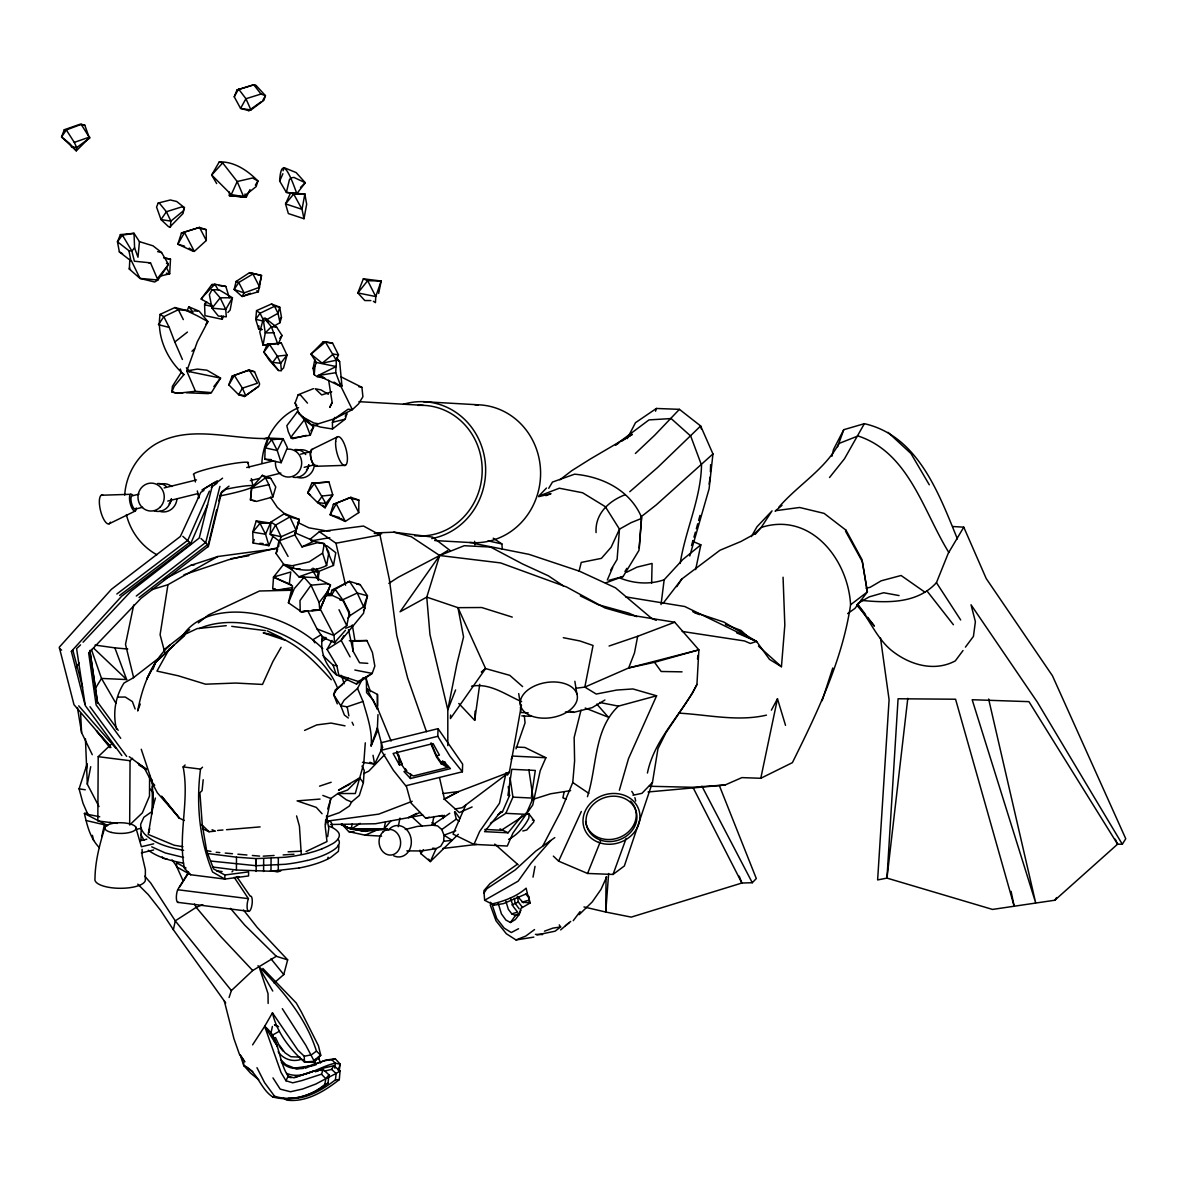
<?xml version="1.0" encoding="UTF-8"?>
<svg xmlns="http://www.w3.org/2000/svg" width="1185" height="1185" viewBox="0 0 1185 1185"><rect width="100%" height="100%" fill="white"/><g stroke="black" fill="none" stroke-linecap="round" stroke-linejoin="round"><path stroke-width="1.5" d="M110.872 744.595L98.207 756.682L97.822 820.953L117.285 823.412M132.587 758.296L130.054 760.711L129.669 824.982L142.333 812.895L149.488 796.127L149.606 775.864M142.111 849.319L142.067 855.481L145.385 869.775L145.311 880.499A25.24 8.606 0.3 0 1 118.145 888.261A25.24 8.606 0.3 0 1 94.978 878.87C95.141 861.317 99.703 844.283 104.828 827.589M203.198 779.7L202.087 790.632L199.91 792.706L202.279 824.834L206.738 851.23L213.641 868.96L224.869 874.989L224.854 879.063L190.696 874.752L176.595 866.857L176.624 862.769L186.015 868.042M298.916 867.998L270.995 871.242L236.422 870.027L236.496 857.185L207.123 853.467M256.138 871.449L256.227 858.621L236.496 857.185M307.196 860.414A85.838 29.151 0.3 0 1 285.333 864.28L256.182 865.717L256.227 858.621L285.452 857.229A85.883 29.432 0.4 0 0 307.463 853.407M263.603 871.479L263.677 858.651M270.995 871.242L271.069 858.414M278.268 870.768L278.342 857.94M491.36 904.051C503.344 901.563 516.793 896.482 526.155 888.172L527.295 893.416L503.447 903.622L494.026 905.147L484.635 900.259L483.895 890.705L490.027 883.58L517.193 864.383M606.053 876.915L605.742 912.035L631.235 917.116L741.869 883.032L752.282 882.721L756.311 878.559L719.384 785.67M358.744 512.601L358.862 500.1L350.893 497.344L333.385 504.366L330.156 514.779L345.324 521.43L358.744 512.601L350.893 497.344L333.385 504.366M377.985 714.629L377.245 731.604L371.112 745.854L377.378 727.842L382.533 747.468L374.623 764.147L362.491 762.296M141.252 749.261L152.347 782.559L152.806 807.666L148.243 834.462L174.18 845.231L182.934 846.697M284.519 513.594L289.881 516.941L299.272 519.4L294.843 534.924L301.982 546.877L317.195 542.789L324.305 543.648L328.852 552.447L326.616 565.512C313.047 572.429 297.109 571.111 283.763 564.386L276.09 553.499L278.949 540.923L270.195 534.272L270.876 522.096L284.519 513.594L299.272 519.4L294.843 534.924L278.949 540.923M264.788 459.202L265.159 447.886L268.536 438.08L283.141 438.702L287.392 447.649L281.156 462.683L264.788 459.202L271.454 459.647M525.518 813.354L528.999 813.976L533.813 820.242L533.754 821.931L526.733 830.004L522.807 830.996M129.832 259.263L129.328 269.069L140.008 278.416L154.702 282L157.901 280.001L167.633 265.914L168.24 263.988L161.604 252.568L153.043 245.828L139.445 241.651L134.024 233.312L120.381 234.615L117.463 241.77L119.359 251.916L130.913 260.833L128.943 250.716L117.463 241.77L122.44 235.134L134.024 233.312L134.586 247.828L137.993 257.219L139.445 241.651M381.155 750.312L381.422 742.654L438.05 728.657L462.639 764.132L462.387 771.79L405.759 785.788L393.376 770.309L381.155 750.312L437.783 736.3L450.019 756.297L462.387 771.79M431.044 742.817L436.598 755.808L441.101 762.325L443.945 761.614L450.448 768.635L410.469 778.515L410.617 773.923M437.783 736.3L438.05 728.657M396.694 752.534L402.248 765.51L406.766 772.028L413.372 775.968L447.663 767.48L447.708 766.236L441.101 762.325M710.215 477.066L709.089 484.102M710.393 471.749L710.63 464.653M651.631 583.168L652.091 563.453L637.041 567.111L626.895 572.133M292.739 587.538L276.979 590.086L272.713 588.634L273.528 577.095L283.393 564.652L286.844 565.364M450.596 715.044L450.448 718.569L485.598 668.577L457.973 607.668L426.763 597.121L400.056 611.801L439.65 555.513L447.782 550.507M333.977 382.088L340.969 386.503L335.74 372.712L336.007 366.506L316.365 362.477L310.988 354.108L323.268 341.724L332.541 343.072L338.48 354.863L336.244 360.255L336.259 366.491L318.113 375.526L340.969 386.503L352.375 409.654L334.526 418.735L318.454 423.756L313.892 423.015L302.871 417.135M458.773 703.446L474.696 720.361L475.126 711.118M152.983 792.335L151.606 814.302M377.526 709.208L377.467 694.44L366.802 688.766L377.526 709.208L373.364 700.231L366.58 692.573L366.328 676.783M170.492 259.189L164.093 257.915L170.492 259.189L169.677 273.765L159.679 276.268M278.712 546.448L279.053 540.36M553.336 856.118L558.624 861.154L587.567 873.463L613.03 874.441L624.347 865.968L652.461 782.411L657.971 748.668L665.896 732.804L692.158 693.669L696.943 684.426L698.883 649.854L674.724 622.229L629.22 614.896L605.002 607.964L566.489 586.945L500.559 562.905L439.65 555.513L411.328 536.731L393.938 532.183L375.467 532.939M406.855 850.86L421.267 850.963L436.139 848.623L440.776 846.194L443.664 841.276L444.034 835.188L441.798 829.544L437.546 825.886L432.406 825.175L417.357 826.419L405.255 829.485M283.096 170.729L284.089 167.648L296.176 172.595L305.286 182.742L296.828 193.644L286.385 192.414L279.645 181.053C281.526 148.54 294.147 186.489 296.828 193.644M326.453 817.176L339.384 812.643L349.412 805.978L351.619 801.949L359.307 795.505L363.38 782.767L364.225 770.413L361.988 766.103M548.744 488.294L552.462 482.073L574.592 474.178C602.602 476.696 630.183 490.323 641.589 517.371L638.952 550.388L623.132 576.488L605.446 582.976M318.187 579.806L318.735 572.474L312.87 568.163M608.646 873.478L605.742 912.035L583.968 906.94M639.278 547.944L641.589 517.371M334.851 1068.174L335.251 1063.226L331.933 1059.775C314.914 1060.16 296.902 1077.521 281.26 1062.071M692.751 611.682L723.887 622.081L756.563 641.441L769.48 659.364L781.448 666.725L784.826 625.043L783.063 577.228M324.749 378.015L317.476 376.934L314.247 374.667L314.943 366.165L316.365 362.477M325.327 824.434L325.742 819.309M283.57 1098.258L286.726 1100.11C306.248 1102.657 324.512 1091.207 339.31 1079.624L340.051 1070.944L333.859 1065.73L322.912 1068.218L315.447 1071.818M542.76 846.031L560.386 812.243L572.755 782.515L574.606 760.903L574.147 737.559L581.02 710.141M273.75 326.231L279.986 322.69L281.467 317.328L279.704 307.108L271.498 303.982L256.552 310.618L255.753 319.357L258.656 329L261.574 329.652M258.937 325.89L258.656 329L262.166 329.519M202.516 767.199L200.517 769.109C196.014 803.43 199.376 839.884 212.574 872.012L224.854 879.063L248.554 875.952L248.583 871.879L224.869 874.989M300.205 611.578L299.998 600.558L311.018 585.197L326.838 583.731L330.482 584.975L319.772 610.068L301.375 611.771L288.429 602.78L292.502 585.894L273.528 577.095L290.74 571.985L289.318 583.835M288.34 1098.288C305.656 1100.021 322.127 1089.978 335.444 1079.846L336.125 1073.492L340.051 1070.944M627.25 438.613L635.486 422.69L656.371 408.469L679.42 409.343L700.661 425.978L712.955 453.944L709.104 488.827L689.774 555.987M907.799 698.306L886.972 878.1L877.626 879.937L889.091 699.728L880.499 638.048M224.261 1000.807L233.978 1038.83L239.34 1054.028L244.821 1061.879L240.229 1054.887L243.74 1065.493C257.397 1071.314 260.285 1088.897 272.668 1096.91C291.777 1102.317 312.929 1095.281 327.993 1083.09L328.986 1074.869L323.268 1069.596L312.662 1071.373L293.539 1077.757L288.133 1076.084C277.838 1060.708 280.164 1038.475 264.655 1026.358L272.461 1012.834L297.939 1050.236L304.278 1056.235L304.382 1061.967L313.714 1062.427L317.076 1058.264M661.037 604.543L664.163 579.761L682.782 559.527L700.853 544.819L692.588 541.278M98.992 806.57L87.32 784.174L90.712 766.68M89.556 138.512L84.757 125.106L81.172 124.381L66.316 129.95L64.271 129.743L61.561 136.971L76.284 150.821L89.882 137.297M327.667 836.625L328.808 828.404L326.497 815.961M474.696 720.361L479.732 684.323M382.533 747.439L382.325 746.609M531.413 796.557L535.309 770.457L511.801 769.287L507.921 795.387L509.58 795.476L508.232 786.573M339.221 1070.573L340.184 1064.145L335.222 1058.709L325.342 1060.205L305.197 1068.263M596.07 532.583C594.914 513.742 608.897 500.9 625.295 494.693M697.476 658.978L698.039 655.335M276.031 548.685L217.818 556.52L167.944 584.709L160.094 634.745L164.789 652.431M318.202 575.895L318.735 572.474L313.832 571.511L298.901 576.799L292.206 569.881L283.393 564.652M124.721 495.063C125.995 474.252 137.741 454.818 155.635 444.079C190.459 424.067 231.771 439.961 269.276 438.406M261.87 462.846C263.129 439.694 276.757 416.764 298.576 407.67M187.26 310.396L188.77 306.767L193.096 312.144L174.891 307.552L160.094 314.395C156.464 336.392 167.233 360.121 183.942 374.578L174.21 386.354L171.855 391.88L175.765 392.961L182.92 392.827M272.668 1096.91L274.505 1096.155C291.51 1101.887 311.611 1095.918 324.838 1084.379L325.816 1078.735L328.986 1074.869M86.49 768.932L87.097 765.495M322.513 636.241C319.698 650.432 324.912 665.407 336.273 674.709L356.492 684.071L372.179 673.406L374.845 666.103L372.431 652.535L366.906 640.552L349.323 640.73M326.616 565.512L322.587 553.158L324.305 543.648L310.692 540.493M318.38 580.428L318.232 571.629L333.489 565.423L335.785 552.699L327.149 545.989L323.964 545.233M507.461 775.108L509.357 772.205L521.459 705.075M303.997 218.721L306.663 204.235L304.841 194.044L290.562 192.933L285.541 203.909L288.37 213.581L303.997 218.721L302.027 209.33L293.702 194.044L290.562 192.933M533.013 877.137L535.013 866.353M674.724 622.229L637.678 636.286L634.464 653.009L628.657 667.955L584.827 687.093L575.851 688.278M148.569 832.774L149.221 829.411M354.833 670.029L372.179 673.406L358.226 681.464L338.777 675.08L336.851 665.733L327.09 649.365L341.147 640.404L363.514 613.267L367.469 595.788L360.21 584.679L349.442 581.331L332.215 589.952L330.304 594.796M314.247 374.667L313.107 368.357L314.825 359.573M352.182 823.975L351.13 829.174L365.884 831.352L369.216 829.885M354.404 828.833L357.677 829.559L351.13 829.174L341.087 824.493L351.13 829.174L384.058 828.967L385.436 822.079M398.264 826.686L399.982 818.08M432.155 825.145L433.873 816.539M378.652 293.436L381.17 281.023L363.351 278.816L357.855 292.947L364.773 300.531L370.831 300.575M564.09 792.113L562.979 797.52A28.81 1.511 11.6 0 0 566.163 799.046M133.712 604.987L125.506 644.373L133.638 677.687M258.908 287.94L261.515 275.483L249.561 272.654L236.111 281.452L234.156 289.466L242.051 296.487L258.33 291.791L261.515 275.483L249.561 272.654M308.144 611.564L317.047 628.939L333.548 635.308L346.761 625.576L349.531 612.334L343.472 600.617L327.016 592.974M587.449 796.676C597.151 766.591 593.655 729.382 618.452 706.127L656.594 695.788L628.509 758.622L619.37 790.247M695.639 569.6L700.853 544.819M648.047 791.98L725.027 785.018L741.884 777.612L760.785 778.278L777.478 698.78L785.522 725.338M225.728 1002.984L173.38 929.751L175.261 920.849L150.732 883.032L144.748 876.189M506.113 772.679L499.477 803.267L479.644 831.44L473.985 844.387L453.04 834.121L465.868 804.748M148.984 831.944L149.725 828.522M272.402 1026.447L271.054 1032.624L277.557 1046.799M129.654 267.617L129.328 269.069L130.498 269.395M101.777 836.58L104.176 825.678L107.539 825.515L84.402 813.428C87.127 825.634 90.253 838.373 99.318 847.601M680.175 563.438C685.374 530.11 700.765 499.226 701.52 465.127L690.692 436.036L671.125 418.557L648.995 419.905L615.43 445.012M141.252 834.344L140.882 840.358M141.282 828.611L140.911 834.64L143.963 840.254M831.929 456.255L833.529 449.426L843.75 429.696L864.369 423.682C917.916 435.784 938.816 493.464 957.406 538.938M207.79 546.922L216.677 509.817M218.795 500.988L220.499 493.923M662.993 603.476L681.834 578.991L719.932 550.27L740.892 541.515L753.527 534.598L761.214 527.443C810.718 511.565 848.119 559.424 850.578 604.765C842.342 660.563 817.25 712.466 792.395 762.651L760.785 778.278M120.722 738.299L96.133 704.971L88.653 652.965L141.089 598.247L208.382 546.344L221.714 491.819L229.016 486.146M199.273 537.901L212.456 485.169M579.035 571.333L581.257 562.416L601.417 558.357L611.119 547.248L619.474 529.147L631.012 522.689L641.189 518.571M219.906 486.428L205.79 542.389L136.29 596.04M274.12 982.972L283.778 974.559L287.659 959.85L257.189 927.425L243.518 910.006M327.697 858.695L328.097 857.229M155.398 798.053L152.806 807.666L152.287 786.633M338.229 1070.41L338.954 1067.67M696.336 528.791L697.713 523.77M698.617 520.422L699.98 515.401M365.291 742.832L363.78 763.421L355.293 793.535L337.873 793.52L330.852 798.512L327.727 808.955M205.909 301.686L204.59 304.738L204.975 315.654L222.306 319.313L223.224 316.054M691.536 545.53L692.988 540.508M693.951 537.16L695.402 532.139M272.876 496.959L275.764 486.991L270.773 478.429L262.359 475.333L251.561 487.894L250.479 499.922L256.404 501.418L272.876 496.959L268.891 484.68L265.47 477.807L262.359 475.333M655.557 411.21L656.371 408.469M312.499 424.452L320.528 427.059L332.496 429L345.205 419.149L346.924 413.565L345.22 416.187M563.275 585.849L548.462 575.866L522.615 563.986L490.56 547.04L464.239 545.707L439.65 555.513L426.763 597.121L429.948 634.523L447.797 709.771L447.826 745.661M266.166 544.27L268.936 545.648L265.558 534.242L270.417 523.089L256.241 520.926L252.746 532.124L253.146 543.041L268.936 545.648L272.92 536.494M253.146 543.041L254.212 539.59M647.425 773.035C654.446 738.64 681.671 714.807 696.943 684.426M322.705 637.96L321.594 641.47L326.231 638.478M99.733 816.761L87.838 814.376L82.98 803.193L79.084 788.84L87.157 763.747M822.138 700.735L832.774 667.999M181.483 233.015L177.824 244.169L193.007 251.22L194.325 251.383L206.309 240.496L206.22 229.668L199.495 227.416L181.483 233.015L199.495 227.416L206.309 240.496M229.075 997.503L231.386 990.571L252.716 970.53L276.298 956.295L287.659 959.85M843.75 429.696L837.647 446.73M443.057 818.539L444.197 815.28M516.038 748.846L525.059 722.865L524.303 715.636M186.978 370.846L197.421 369.098L206.99 370.224L220.558 378.089L211.389 392.635L195.466 391.287L186.786 371.112L197.288 341.828L207.908 321.594L199.213 311.225L188.77 306.767M339.369 1066.5L340.184 1064.145L335.251 1063.226C319.135 1066.381 303.419 1080.409 286.622 1073.403M347.946 618.2L350.123 615.548L363.588 606.779L367.469 595.788L357.263 593.018L342.687 599.773L335.133 589.226L332.215 589.952M613.03 874.441L626.154 838.402M140.245 704.023L137.697 710.97C142.274 686.752 151.265 662.326 169.781 645.247M152.983 669.318L155.531 662.371L184.801 635.101L176.817 642.537M299.138 413.906L295.095 403.018L298.161 394.753L313.477 388.636M228.823 384.888L232.097 376.134L249.235 369.987L254.568 371.735L259.633 383.955L258.774 386.266L244.377 396.516L238.629 394.694L228.823 384.888L234.349 375.393L249.235 369.987L257.412 383.229L242.407 388.162L238.629 394.694L245.784 395.701L242.407 388.162L234.349 375.393L232.097 376.134M276.09 553.499L277.66 549.277M288.429 602.78L294.25 588.693L304.086 577.273L311.018 585.197L319.12 602.558L319.772 610.068L311.67 610.497L316.825 609.86M455.603 689.951L447.797 709.771L456.936 663.807L463.557 636.923L457.973 607.668L481.717 607.52L512.261 617.104M252.598 1044.859L264.655 1026.358L281.008 1072.41L285.985 1080.779L292.725 1082.823L301.745 1080.601L321.461 1074.188L323.268 1069.596L321.194 1070.618M310.811 430.881L313.655 426.793L304.397 419.771L291.984 435.739L291.288 438.228L310.307 435.191L313.655 426.793L297.42 411.669L286.829 425.696L288.281 431.71L291.288 438.228L292.68 438.731L306.263 435.384M234.245 96.8L236.97 90.001L253.738 84.698L256.182 85.587L265.455 95.659L263.811 100.37L250.939 109.953L248.746 110.664L240.555 108.383L234.245 96.8L238.585 89.023L245.947 98.74L250.939 109.953L240.555 108.383L245.947 98.74L260.996 94.045L265.455 95.659L262.581 100.769M587.567 873.463L600.528 841.217M860.977 600.336C887.18 602.943 917.042 603.935 936.446 582.664L948.281 553.232L963.775 527.177L952.77 526.51M158.212 203.035L156.553 207.034L160.997 219.566L168.64 226.779L170.418 227.061L170.862 221.121L166.404 211.73L159.294 203.065L158.212 203.035L170.329 199.984L176.728 201.494L184.401 207.597L182.994 213.567L169.973 226.927M581.317 811.503L558.624 861.154M311.729 483.317L307.685 492.871L317.595 502.603L325.105 507.772L332.748 494.871L328.956 481.999L311.729 483.317L328.956 481.999M329.03 588.338L330.482 584.975L315.862 577.643L298.901 576.799L304.16 577.613M607.327 579.969L612.675 567.6M267.321 344.139L263.87 352.123L269.395 360.418L278.594 370.52L281.378 370.816L280.697 363.262L277.334 356.167L269.528 344.494L267.321 344.139L281.378 343.161L287.022 355.085L283.57 367.972L281.689 369.779M84.861 704.083L71.352 651.409L121.655 596.218L190.444 544.167L207.627 504.751M268.314 322.098L265.173 318.143L276.609 327.104L282.015 335.459L278.031 344.628L271.38 326.749L264.033 318.039M511.165 759.318L512.587 756.06L545.885 757.719L540.197 770.724L532.776 804.911L512.942 833.099L507.284 846.031L473.985 844.387M497.863 814.673L502.499 811.695L509.58 795.476M490.427 823.279L505.847 813.34L512.942 797.12L510.009 777.567M484.828 829.426L501.329 830.255L526.021 814.332L533.102 798.112L528.851 769.672M209.419 491.108L187.852 540.212L116.841 594.011M279.645 181.053L282.889 173.736M441.22 764.132L442.686 760.829M216.662 183.571L211.671 175.01L219.284 161.886L222.691 162.923L237.193 181.527L243.577 196.606L231.268 194.607L237.193 181.527L252.523 177.987L257.93 180.979L256.153 186.593L243.577 196.606L240.733 196.562M606.646 876.974L600.973 889.431L592.219 901.933L579.124 914.672M285.985 1080.779L288.133 1076.084M334.777 417.387L332.437 422.319L332.496 429M332.096 402.604L329.726 407.433L332.156 402.559L328.66 380.281M249.991 189.644L246.302 197.184L229.342 195.688L229.327 192M313.714 1062.427L320.75 1055.287L318.454 1045.792L301.375 1011.975L296.294 1003.043L262.833 968.441M348.331 718.021L344.391 715.044L340.806 705.756L344.124 700.187L357.529 688.47L363.084 677.687M864.369 423.682L844.505 458.743L829.515 477.525M211.967 289.777L209.36 294.724L212.026 308.159L218.351 316.054L226.291 316.81L225.757 309.478L220.173 297.82L213.226 289.821L211.967 289.777L219.018 289.777L232.423 297.746L230.142 310.026L227.89 312.514M771.391 710.156L777.478 698.78M327.09 649.365L332.081 640.418M343.769 635.723L341.147 640.404L350.093 656.89M775.701 510.691L799.608 507.476L824.123 513.386L846.001 530.199L845.497 531.102L862.324 561.646L867.376 591.922L854.948 608.409L847.645 613.623M169.618 648.447L156.953 671.095L178.254 675.791L205.538 684.189L235.726 683.049L262.492 684.441L272.906 661.511L281.097 647.277M76.447 667.629L79.084 662.963M751.364 536.598L756.978 526.777L772.028 510.883L761.214 527.443L755.141 534.405M242.051 296.487L244.125 292.888L259.752 287.229L252.923 273.972L238.763 282.489L234.156 289.466L244.125 292.888L238.763 282.489L236.111 281.452M520.882 910.347L519.46 912.82L515.519 915.427L510.454 922.508L505.891 920.049L501.433 913.902L498.233 903.355M610.616 570.296L617.104 559.409L619.474 529.147L605.313 506.676L582.605 492.767L559.305 488.22L538.671 496.174L546.507 488.027M624.954 571.481L626.865 568.341M94.993 689.048L101.495 678.427L91.393 649.454M331.459 595.255L335.133 589.226L349.442 581.331L357.263 593.018L363.588 606.779M255.382 185.127L257.93 180.979C247.635 170.566 234.571 161.516 219.284 161.886M324.897 1071.033L331.593 1069.388L333.859 1065.73M178.461 902.378A7.732 2.414 -82.8 0 1 176.387 898.482A7.732 2.414 -82.8 0 1 177.691 889.728L188.622 872.071M1011.101 891.387L1014.064 905.814L955.569 699.224L898.082 698.765L886.972 878.1L992.526 909.428L1054.828 900.23L1117.588 844.179L1122.313 844.253L1125.75 838.728L1052.443 675.761L986.216 578.561L963.775 527.177M458.314 834.27L430.318 861.599L420.882 853.674L423.4 849.63M180.313 369.039L181.379 372.194L172.403 386.325L171.855 391.88L177.276 393.301L195.466 391.287M179.439 887.21L188.222 873.567M676.783 586.664L681.834 578.991M356.492 684.071L358.226 681.464M483.88 893.179L486.887 888.706L515.149 869.983L535.783 851.097L554.802 837.602M1054.828 900.23L1056.62 897.578M363.499 610.453L365.084 608.127M279.853 319.639L281.467 317.328M205.894 324.29L207.908 321.594L197.391 315.847L186.149 310.47L178.357 309.7L174.891 307.552M963.035 650.521L955.288 660.904C933.958 672.31 909.162 664.652 891.431 650.372C876.337 637.9 869.612 619.177 857.155 604.483M965.419 647.128L973.433 636.389L975.388 621.681L971.033 604.78L1037.23 701.979L1122.313 844.253M279.838 338.347L282.015 335.459M573.244 920.671L580.102 911.576M291.51 569.674L293.747 566.756M319.12 602.558L329.371 589.212M229.283 297.642L225.831 286.444L214.826 284.207L211.819 284.578L201.198 299.035L212.011 305.3M158.094 277.705L167.159 266.255L168.24 263.988L166.463 263.322M213.848 386.562L220.558 378.089L186.786 371.112M502.499 811.695L500.825 811.606L484.561 831.648L508.069 832.803L522.007 815.635M206.797 302.027L204.59 304.738L212.648 306.634M313.107 368.357L314.943 366.165M134.586 247.828L131.876 251.042L134.379 261.218L150.51 262.848L157.901 280.001L140.008 278.416L131.446 260.848M388.991 830.048L384.058 828.967L390.813 821.012M550.788 840.55L531.147 863.006L518.141 881.151L484.635 900.259M317.047 628.939L322.572 637.234L334.54 642.685L345.457 630.287M679.42 409.343L654.772 435.162L635.382 453.47M222.691 162.923L211.671 175.01L231.268 194.607M80.55 644.907L76.581 648.639L85.261 705.534L121.848 755.571M83.069 642.226L130.972 591.241L198.65 538.479M778.649 507.402C797.875 485.065 824.642 469.838 839.054 443.442L858.014 435.962C908.925 452.626 923.174 510.987 948.844 552.491M384.962 754.356L368.757 771.154L363.765 773.553M652.461 782.411L641.959 793.313L632.983 795.253M363.38 782.767L359.662 777.893L347.664 790.01L337.873 793.52L346.331 799.801L351.619 801.949M300.501 187.482L305.286 182.742L293.939 177.424L290.858 177.868L289.407 179.75L286.385 192.414L291.273 193.007M712.955 453.944L656.164 504.973L640.744 517.075M348.449 678.25L336.584 689.655L333.622 694.617L337.295 703.86M190.696 874.752L184.475 868.457C177.557 834.877 189.807 800.66 183.127 766.902L185.127 764.992M231.979 871.893L232.882 871.034M481.791 672.206L485.598 668.577L509.787 675.346L522.615 686.589M191.955 351.278L194.562 348.834M174.165 645.01L155.531 662.371L146.703 679.198L157.442 659.141L133.105 677.938L123.995 683.034C115.256 696.765 112.545 713.474 116.545 729.249M629.768 491.731L657.749 467.364L700.661 425.978L701.342 428.985M560.624 929.914L569.333 922.508M775.108 511.135L782.026 505.328M850.578 604.765L867.376 591.922L862.013 559.646L846.001 530.199M565.378 925.781L570.696 921.426M322.172 363.188L336.244 360.255L325.431 342.006L310.988 354.108L322.172 363.188L333.326 354.078L338.48 354.863M310.04 539.308L319.328 531.739L363.514 526.036L379.97 534.968L389.391 579.539L396.723 635.279L407.655 678.072L426.481 731.708M481.317 671.969L485.598 668.577M182.416 359.47L174.802 342.006L187.437 332.067M163.737 649.898L189.659 629.65M198.31 622.895L208.382 615.015L259.485 591.004L292.147 590.234M139.075 597.492L207.582 544.641L200.946 538.464M559.883 479.792L571.896 470.593L590.13 459.128L632.346 434.362L621.725 441.175M559.231 924.892L560.638 926.951L555.084 931.203L536.82 934.921M119.641 595.448L189.674 542.463L182.845 536.346M214.663 484.132L222.573 478.192M444.153 799.105L458.758 791.536L509.357 772.205L462.135 807.696L454.981 809.029M89.63 137.993L76.729 147.562L71.307 146.792M342.495 684.589L335.325 689.892L333.622 694.617L340.806 705.756L347.175 706.838L363.01 701.476C367.069 715.814 372.683 731.264 371.098 746.091M257.989 965.716C282.548 989.979 305.878 1017.678 316.454 1051.095L311.418 1054.828L304.278 1056.235M534.553 929.573L525.77 936.061L516.038 939.957L506.306 933.721L496.026 920.819L490.19 904.866M88.653 652.965L90.09 651.913L89.838 650.447L97.526 702.009L118.204 730.316M221.062 492.916L225.254 489.879M441.798 829.544L456.299 819.087L454.522 812.051M248.746 110.664L261.204 101.762M244.377 396.516L258.212 386.606M71.352 651.409L72.789 650.387M211.241 487.302L216.899 483.317M432.406 825.175L449.737 813.28M388.843 583.405L397.982 577.421L439.65 555.513M322.587 553.158L309.107 561.897L292.206 565.749L283.763 564.386M360.196 823.338L351.13 829.174L387.169 829.248L364.21 831.263L347.812 827.663L341.561 824.167M615.667 445.056L618.703 443.116M318.187 1056.887L320.75 1055.287L316.454 1051.095M506.291 774.131L509.357 772.205M320.942 634.819L313.062 639.648L314.81 642.788M320.498 1063.063L318.484 1057.361L314.588 1059.731L315.788 1065.122M217.344 480.799L202.013 490.086L214.618 482.458M510.454 922.508L515.386 919.501L519.445 914.094L521 908.288L530.288 902.896L527.295 893.416M604.913 700.009L592.189 707.638L573.866 712.333L565.423 711.978M203.924 490.471L200.813 492.323L180.357 536.479L111.39 589.33L59.25 647.247L73.988 704.705L110.96 747.498M359.662 777.893L338.555 790.173L350.064 784.04M858.162 603.209L869.316 596.84L883.64 592.737L899.045 595.566M272.713 1035.009L279.364 1031.231L278.771 1030.254M265.514 320.32L278.016 313.284L279.704 307.108L274.565 306.293L271.498 303.982M419.994 812.451L408.44 817.65L416.557 813.428M444.227 799.371L458.758 791.536L443.012 793.535M163.426 579.791L190.889 565.334L217.818 556.52M511.905 904.97L518.349 901.963L522.23 907.103M518.556 928.729L511.283 932.536L504.188 928.136L496.782 918.597L492.279 905.192M326.986 1078.157L336.125 1073.492L331.593 1069.388M508.587 839.41C517.401 834.847 524.422 826.952 528.865 818.139L528.999 813.976L525.414 814.421M109.168 523.77L135.253 511.016M311.551 449.559L337.621 436.791M151.325 811.992L143.859 817.265L140.734 824.093A88.075 30.025 0.4 0 0 144.851 834.255C155.205 844.253 169.914 847.66 183.601 850.341M301.982 546.877L314.129 541.086L294.887 532.761M306.056 851.526L326.986 841.557L325.179 826.138L330.852 798.512L322.838 795.431M182.49 635.486L197.243 628.568L226.231 625.68M304.56 730.419L316.75 724.924L331.03 723.072L345.013 725.842M472.119 806.97L459.291 812.599L444.508 799.268L439.502 777.627M341.665 823.871L348.701 831.603L365.113 835.203L380.133 828.641M315.18 425.652L317.61 424.6M202.783 904.659L196.177 907.354L175.261 920.849L231.386 990.571M324.838 1084.379L327.993 1083.09M242.318 296.413L250.405 293.258M545.87 495.671L550.995 493.686L538.686 496.663M412.217 801.297L378.785 814.125L327.638 821.057M455.736 830.774L444.034 835.188L452.107 840.313L443.664 841.276M345.694 628.228L352.582 625.65M544.478 931.173L552.862 928.136L560.638 926.951M64.271 129.743L80.017 124.262L84.757 125.106M74.299 142.378L76.729 147.562L76.284 150.821L69.471 143.37L61.561 136.971L66.316 129.95L74.299 142.378L89.245 137.164L81.172 124.381M609.075 646.018L637.678 636.286M183.956 574.799L228.379 559.809L277.749 547.707M319.535 786.159L331.163 782.263M625.621 596.87L684.752 606.513L756.563 641.441L750.357 643.47L744.491 640.952L682.145 631.442M331.933 1059.775L335.222 1058.709M211.389 392.635L208.249 393.627L186.489 392.768M531.932 799.682L550.61 793.787L570.622 790.617M331.741 391.805L321.713 394.931L315.21 388.769L320.854 389.85L328.334 394.25M236.97 90.001L253.116 85.068L256.182 85.587M151.917 589.612L167.944 584.709M527.606 900.511L522.141 902.155L530.288 902.896L529.028 902.348L528.999 896.497M505.876 901.252L508.35 909.31L511.787 913.857L517.593 912.094L513.253 906.555L510.409 898.023M406.188 785.537L411.017 803.03L425.682 818.213L429.163 817.22M654.52 662.311L698.883 649.854L628.657 667.955L654.52 662.311L661.186 671.495L682.056 671.851M294.665 1077.609L313.24 1071.27L318.01 1070.885M280.771 870.975L277.453 871.893L270.417 870.59M608.927 580.354L623.132 576.488M664.163 579.761C650.076 584.694 634.464 583.687 620.659 578.31M766.458 715.133C737.737 721.872 707.682 714.688 678.635 713.118M345.205 419.149L332.437 422.319L334.526 418.735L348.138 409.195L352.375 409.654L358.581 403.863L362.906 396.708L361.929 387.347L341.013 376.83M139.03 494.145L131.846 495.923A6.829 2.237 76.1 0 0 131.935 504.632A6.829 2.237 76.1 0 0 136.038 508.321M164.152 487.924L196.473 479.925M246.732 467.497L273.661 460.832M300.59 454.181L311.359 451.515A6.829 2.237 76.1 0 0 311.107 459.113A6.829 2.237 76.1 0 0 314.943 464.653L304.175 467.32M135.445 509.061L142.615 507.284M167.752 501.062L198.265 493.523M250.316 480.636L259.293 478.429M266.477 476.651L280.845 473.096M436.598 755.808L439.428 755.112L433.088 743.573L393.094 753.467L399.449 764.992L402.293 764.295L396.738 751.305M442.02 763.125L445.486 762.266M139.756 840.876L146.777 839.217M153.68 843.824L141.385 846.742L135.579 826.745M141.356 852.904L153.635 849.986M865.998 588.234L870.071 587.345L881.166 580.813L901.074 575.495L924.878 592.144M251.872 488.339L268.891 484.68M135.89 829.411L141.282 828.285M319.328 531.739L335.977 543.234L379.97 534.968M422.749 814.999L375.378 823.753L330.541 824.493M533.828 937.113L516.038 939.957M311.714 540.804L329.771 537.664M84.402 813.428L87.335 812.925L87.838 814.376M425.682 818.213L442.509 815.384M190.889 565.334L194.518 564.741M230.705 558.727L248.806 555.735M314.203 1065.389L292.784 1068.352M518.941 914.879L515.519 915.427L511.787 913.857M335.74 372.712L318.113 375.526L323.253 377.037M299.998 1057.124L290.873 1056.739L284.948 1052.769L279.527 1045.451M301.108 611.816L308.1 610.942M301.375 611.771L308.248 610.927M442.701 848.49L476.8 844.401M300.309 1059.642C291.984 1062.071 282.993 1058.975 278.179 1051.717M281.378 343.161L269.528 344.494L263.87 352.123L278.594 370.52M202.457 828.73L209.034 831.737L215.463 831.129L212.071 829.752M471.541 686.233C489.775 682.619 505.699 694.765 521.622 701.668M326.453 595.107L329.86 594.826L327.49 592.293M217.64 830.448L222.958 830.004M226.498 829.707L260.122 826.893M266.61 344.865L263.055 345.146L259.782 332.022L263.233 319.135L265.247 332.911L263.055 345.146L268.047 344.968M320.039 799.075L297.079 800.882L316.291 807.385L322.053 813.74M303.464 1068.396L296.487 1068.914L285.896 1064.678L280.608 1059.597M187.111 371.32L190.681 371.068M725.027 785.018L692.262 787.284L649.247 786.247M263.218 856.163L274.076 855.496M283.126 854.933L293.984 854.267M335.444 1079.846L339.31 1079.624M288.103 851.837L301.02 851.185M366.906 640.552L352.434 641.203L353.145 651.276L359.588 662.785L367.78 663.348M325.223 595.64L331.593 595.581M316.114 466.283L345.413 465.335M101.377 495.241L130.676 494.293M270.417 523.089L260.019 523.326L256.241 520.926M296.591 568.948L300.101 568.874M274.342 332.778L265.247 332.911L271.38 326.749L276.609 327.104M118.07 697.121L125.24 697.032L132.394 701.594L135.134 708.971M236.141 876.707L239 876.678M148.703 262.848L150.51 262.848M535.427 934.358L542.597 934.565M256.182 865.717L210.752 861.051M282.785 589.567L291.851 589.967L291.969 593.611M95.022 645.084L114.871 647.854L126.662 679.553L101.495 678.427L115.923 703.312M259.796 543.352L263.129 543.515M528.214 712.852L520.852 712.496L520.422 707.178M521.755 715.888L530.954 716.332M516.171 747.024L524.925 747.454L545.885 757.719M512.942 797.12L533.102 798.112M505.847 813.34L526.021 814.332M423.371 401.671L478.31 404.811M358.966 401.671L423.238 405.344M326.497 530.702L330.171 530.91M374.253 533.428L381.6 533.842M414.646 535.739L418.32 535.946A65.353 61.398 -86.7 0 0 482.191 469.956A65.353 61.398 -86.7 0 0 417.89 405.403M434.658 540.553L473.096 542.7M349.486 827.752L347.812 827.663L351.101 828.285M348.701 831.603L354.197 831.929M365.113 835.203L381.57 836.151M384.058 828.967L387.332 829.159M194.088 310.87L197.51 311.107M229.342 195.688L246.302 197.184L244.969 193.97M216.188 852.282L219.803 852.607M225.239 853.081L232.467 853.718M237.904 854.207L246.939 854.992M252.375 855.481L259.604 856.118M114.871 647.854L127.758 649.054M128.943 250.716L131.876 251.042L122.44 235.134L120.381 234.615M322.572 637.234L326.038 637.634M270.773 478.429L265.47 477.807L251.709 488.013L250.479 499.922L254.701 500.707M231.742 626.347L265.529 630.642M393.938 532.183L432.495 537.086L449.944 550.358M183.127 766.902L200.517 769.109M98.207 756.682L130.054 760.711M212.545 867.005L236.422 870.027M216.677 870.871L222.099 871.553M177.691 889.728L248.42 898.674A7.732 2.429 -82.8 0 0 247.858 910.717A7.732 2.429 -82.8 0 0 251.99 904.807A7.732 2.429 -82.8 0 0 250.168 896.156L236.956 876.944M177.617 902.318L248.346 911.265M211.819 284.578L215.329 285.052M218.825 285.511L225.831 286.444M298.161 394.753L300.531 395.079L307.478 403.122M432.718 848.149L436.139 848.623L430.318 861.599L428.585 859.11M323.268 341.724L332.541 343.072M322.972 655.586L333.133 665.2L336.851 665.733M439.442 815.754L444.923 816.554M79.084 788.84L85.261 789.773M356.789 584.131L360.21 584.679M301.094 576.784L304.086 577.273M207.434 850.815L210.93 851.408M166.315 273.187L169.677 273.765L166.507 267.766M324.66 530.599L308.87 527.814L297.539 522.333M247.739 370.505L254.568 371.735M532.391 819.976L533.813 820.242M339.858 599.966L343.472 600.617M354.389 828.922L357.677 829.559M356.018 829.456L365.884 831.352L359.322 829.915M599.625 702.468L618.452 706.127M563.305 637.693L579.806 640.937L593.048 645.469L584.827 687.093L596.233 694.054L616.689 690.055L632.908 688.944L656.594 695.788M183.556 857.451L165.233 852.933L151.739 846.845M183.527 863.184C171.232 860.888 158.612 857.688 148.318 850.282M474.207 543.471L528.969 554.343L579.524 571.214L615.533 587.849L651.439 618.215L656.253 620.377M167.011 859.066L163.278 858.31L162.182 856.888M358.655 386.651L361.929 387.347M348.434 497.878L358.862 500.1M272.713 588.634L275.542 589.241M197.362 227.727L206.22 229.668M488.116 540.849L501.877 543.945L502.292 549.233M288.044 1076.972L291.303 1077.713M157.635 251.635L161.604 252.568M86.372 820.568L107.539 825.515M174.802 342.006L169.218 327.445L158.405 324.66L163.841 316.691L178.357 309.7L183.32 319.594M339.488 517.564L330.156 514.779L336.244 503.758L345.324 521.43L340.954 518.526M570.637 711.385L573.866 712.333M184.608 246.228L177.824 244.169L184.549 232.571L194.325 251.383L189.215 248.109M284.815 640.093L263.188 632.879C292.147 637.189 312.544 659.304 331.267 679.76M694.44 612.675L699.609 614.645M725.457 624.51L740.966 630.42L749.053 637.678M369.853 762.296L374.623 764.147L373.023 755.289M585.197 708.038L608.379 717.221L596.81 704.097M278.564 1026.625L274.461 1024.744L277.32 1026.625M736.522 632.775L756.563 641.441M363.351 278.816L367.661 280.697L381.17 281.023L375.764 296.546L375.438 302.664L373.379 301.286M273.528 577.095L291.377 584.842M636.878 616.674L628.687 613.104L598.262 604.72L580.324 595.877M329.134 826.212L331.593 827.293M202.265 299.509L201.198 299.035L201.865 297.865L214.826 284.207L218.499 290.281M184.371 820.464L179.439 818.198L157.309 792.75L144.2 767.776L129.269 756.711M267.262 630.864L281.749 637.871M500.011 828.863L508.069 832.803M431.962 822.686L435.265 824.301M268.536 438.08L271.691 439.694L283.141 438.702L277.246 450.507L281.156 462.683M119.359 251.916L122.588 253.694M243.636 1062.826L243.74 1065.493L252.76 1071.67M156.879 554.758C141.622 546.433 130.513 531.532 126.395 514.675M447.663 767.48L441.072 763.54L436.554 757.037L430.999 744.062M160.094 314.395L163.841 316.691L169.218 327.445M270.876 522.096L275.631 525.073L281.126 536.746L279.66 541.234L288.073 556.446M138.704 764.888L146.259 769.702M300.338 1058.353L306.011 1062.012M493.256 538.183L501.877 543.945M137.697 763.155L146.54 769.095M572.755 782.515L588.827 793.372M59.517 648.654L61.635 650.106M256.864 290.74L258.33 291.791M336.97 359.766L339.651 361.692L341.991 386.414L340.584 383.436M490.19 902.259L494.026 905.147M256.552 310.618L260.033 313.255L263.959 321.194L255.753 319.357L260.033 313.255L274.565 306.293L278.016 313.284L279.986 322.69M310.544 495.108L307.685 492.871L314.351 483.569L325.845 503.492L325.105 507.772L322.705 505.166M258.774 1079.772L250.42 1073.003L243.74 1065.493M456.299 819.087L459.01 821.353M286.415 515.371L277.305 507.358L270.461 497.108M494.782 844.105L518.186 864.798M758.504 646.151L781.448 666.725M150.006 778.16L152.228 780.16M411.506 816.421L422.319 826.33M888.024 432.347L910.939 453.514L929.292 484.798M181.379 372.194L183.942 374.578M93.585 648.106L126.662 679.553M201.554 824.523L209.034 831.737M276.298 956.295L244.688 925.055L230.438 908.362M137.756 884.158L148.258 894.601L160.538 910.273L173.38 929.751M321.461 1074.188L325.816 1078.735L315.773 1084.053L302.693 1088.985L290.473 1091.755L280.193 1089.119L272.965 1077.891M252.716 970.53L220.795 936.58L196.177 907.354L194.518 904.066M517.356 896.334L523.37 902.777M410.469 778.515L403.967 771.509L406.81 770.813L405.3 768.635M525.799 894.142L528.258 896.838M297.42 411.669L304.397 419.771L310.307 435.191M109.153 744.965L96.429 730.804L110.057 747.705M311.551 568.948L317.462 578.428M152.347 782.559L154.731 785.285M78.728 705.845L115.863 748.313M856.725 605.046L874.397 626.11L867.761 617.4M150.184 789.032L153.339 792.898M270.995 958.843L283.778 974.559M926.774 590.693L953.407 624.732M282.993 1051.051L280.015 1047.244L275.512 1037.556M253.738 84.698L260.996 94.045M282.311 1008.672L305.804 1045.244L314.277 1061.286L304.382 1061.967C289.836 1049.199 276.653 1032.12 272.461 1012.834M857.822 604.35L865.554 614.511M336.673 357.648L339.651 361.692M519.178 908.821L515.105 903.296L514.349 898.348M90.001 706.734L126.676 756.415M274.505 1096.155L264.61 1082.69L256.967 1067.67M186.4 367.765L189.333 371.823M172.062 859.851L176.328 865.776L183.142 880.885M455.04 811.695L459.913 818.657M234.186 877.285L248.42 898.674M936.446 582.664L960.679 619.977M264.655 1026.358L277.32 1046.088M295.095 403.018L296.872 405.818M338.199 839.306C342.243 844.772 334.837 849.408 330.793 851.689A86.89 29.61 0.3 0 1 322.039 855.896A88.045 30.084 0.4 0 1 307.359 860.488M272.757 991.045L259.604 968.397L268.017 993.622L268.136 1003.443M320.335 609.208L334.037 635.367L334.54 642.685M701.92 786.203L752.282 882.721M693.166 787.773L741.869 883.032L739.218 876.174M338.999 609.742L346.761 625.576M77.425 707.578L81.587 732.611L92.267 754.697M352.078 722.228L353.5 725.205M342.687 599.773L350.123 615.548M1115.248 839.187L1117.588 844.179L1028.95 701.653L972.174 699.728L1035.616 902.615L988.631 699.032M207.582 544.641L208.382 546.344M316.839 568.607L318.232 571.629M189.674 542.463L190.444 544.167M370.401 691.625L365.78 677.909M377.467 707.978L391.109 741.084M357.529 688.47L363.01 701.476M326.601 549.01L333.489 565.423M333.133 665.2L336.273 674.709M221.388 316.128L222.306 319.313M296.591 815.917L299.435 826.212L301.227 853.822M72.981 650.713L82.594 687.241M419.979 850.163L420.882 853.674M335.977 543.234L345.561 585.212M92.43 835.321L93.6 840.491M318.484 1057.361L318.943 1059.375M348.508 629.709L353.145 651.276M247.932 462.417L249.072 467.808M251.368 478.607L252.894 485.806M195.421 481.969L193.896 474.77A28.07 2.681 -12 0 1 220.751 465.883A28.07 2.681 -12 0 1 247.991 463.35M197.332 490.96L198.858 498.159A28.07 2.681 -12 0 1 198.799 497.226M273.735 1037.453L274.713 1042.489M347.175 706.838L348.879 715.858M517.46 896.719L518.349 901.963M352.315 624.925L355.011 641.218M574.858 681.286L576.888 693.921M518.704 693.595L520.733 706.23M90.09 651.913L97.614 703.46M398.575 754.815L399.449 764.992M474.622 541.293L474.904 544.833M80.61 713.222L81.587 732.611M85.438 738.922L87.32 784.174M377.467 694.44L377.497 705.534M199.361 628.524A88.682 58.45 24 0 1 337.266 687.389M182.845 635.604A88.682 58.45 24 0 1 322.779 648.743M341.206 675.332A88.682 58.45 24 0 1 344.08 683.789M328.008 821.975A13.924 4.37 -82.7 0 1 332.467 827.337M322.009 848.771A86.905 29.655 0.4 0 0 330.822 844.594C335.77 842.52 343.132 835.973 337.088 830.907A42.69 14.62 0.2 0 0 331.711 827.263M298.99 868.042A88.06 30.04 0.3 0 0 322.024 861.613A86.92 29.669 0.4 0 0 330.748 857.422L338.377 851.393L338.94 846.371A41.816 14.235 0.5 0 0 338.14 845.038M322.083 848.786A88.06 30.04 0.3 0 1 307.419 853.378M112.382 823.086A11.924 4.059 0.3 0 1 110.072 822.36M316.869 465.335A8.695 2.859 76.1 0 1 311.225 459.217A8.695 2.859 76.1 0 1 312.573 449.619M110.457 522.155A14.827 4.873 76.1 0 1 100.814 511.742A14.827 4.873 76.1 0 1 103.139 495.33M136.393 508.217A8.695 2.859 76.1 0 1 132.631 509.343A8.695 2.859 76.1 0 1 129.491 497.878A8.695 2.859 76.1 0 1 132.898 495.404M389.509 828.893A15.761 13.168 83.2 0 1 406.485 829.485A15.761 13.168 83.2 0 1 409.669 849.497A15.761 13.168 83.2 0 1 393.79 855.851M264.166 438.865A69.026 64.864 -86.7 0 1 269.069 437.428M403.241 404.337A69.026 64.864 -86.7 0 1 484.072 454.996A69.026 64.864 -86.7 0 1 431.74 538.582M469.734 542.493A69.9 65.619 -84.5 0 0 505.876 534.657A69.026 64.864 -86.7 0 0 538.612 456.388A69.026 64.864 -86.7 0 0 474.933 404.781M157.531 483.524A13.968 13.139 -86.8 0 1 166.107 486.309M171.173 499.166A13.968 13.139 -86.8 0 1 154.243 510.853M171.484 498.796A8.339 7.836 -87 0 1 169.025 503.892M160.034 484.25A14.131 13.287 -86.9 0 1 171.751 486.502M176.891 499.492A14.131 13.287 -86.9 0 1 159.753 511.327M294.961 449.53A13.968 13.139 -86.7 0 1 305.745 454.551M308.604 465.157A13.968 13.139 -86.7 0 1 293.154 477.244M287.94 449.13A13.968 13.139 -86.7 0 1 301.686 463.142A13.968 13.139 -86.7 0 1 287.644 477.037A13.968 13.139 -86.7 0 1 275.527 461.409M308.915 464.801A8.339 7.836 -86.4 0 1 306.456 469.897M296.013 450.804A14.131 13.287 -86.7 0 1 309.196 452.507M314.321 465.498A14.131 13.287 -86.7 0 1 297.198 477.333M225.668 489.286A28.07 2.681 -12 0 1 253.19 486.531A28.07 2.681 -12 0 1 219.714 495.952M634.879 797.638A28.81 24.989 -18 0 1 635.634 801.075M631.783 791.402A28.81 24.989 -18 0 1 633.575 794.409M630.568 801.119A25.759 22.337 -18 0 1 620.792 836.906A25.759 22.337 -18 0 1 585.553 821.501M304.841 194.044L302.027 209.33L285.541 203.909L293.702 194.044L304.841 194.044M184.401 207.597L183.305 210.9L170.862 221.121L160.997 219.566L166.404 211.73L181.453 207.005L184.401 207.597M328.319 590.026L319.772 610.068L328.319 590.026M232.423 297.746L225.757 309.478L212.026 308.159L220.173 297.82L232.423 297.746M275.631 525.073L270.195 534.272L281.126 536.746L296.087 530.125L289.881 516.941L275.631 525.073M322.335 495.997L317.595 502.603L325.845 503.492L332.748 494.871L322.335 495.997M277.334 356.167L272.713 362.403L280.697 363.262L287.022 355.085L277.334 356.167M271.691 439.694L265.159 447.886L277.246 450.507L271.691 439.694M367.661 280.697L357.855 292.947L375.764 296.546L367.661 280.697M260.019 523.326L252.746 532.124L265.558 534.242L260.019 523.326M179.439 818.198L161.708 796.335L179.439 818.198M111.553 832.448A15.686 5.347 0.3 0 0 136.082 828.596A15.686 5.347 0.3 0 0 113.73 823.234A15.686 5.347 0.3 0 0 111.553 832.448M335.666 441.561A14.827 4.873 76.1 0 0 343.665 465.231A14.827 4.873 76.1 0 0 345.22 446.404A14.827 4.873 76.1 0 0 335.666 441.561M382.785 832.151A12.887 10.754 83.1 0 0 386.295 854.178A12.887 10.754 83.1 0 0 400.441 840.372A12.887 10.754 83.1 0 0 382.785 832.151M160.019 507.284A13.968 13.139 -86.7 0 0 155.028 483.717A13.968 13.139 -86.7 0 0 138.304 500.248A13.968 13.139 -86.7 0 0 160.019 507.284M530.776 715.74A28.81 17.76 -9.2 0 0 577.036 700.113A28.81 17.76 -9.2 0 0 538.627 684.367A28.81 17.76 -9.2 0 0 530.776 715.74M598.573 842.387A28.81 24.989 -18.1 0 0 639.915 815.399A28.81 24.989 -18.1 0 0 595.951 798.823A28.81 24.989 -18.1 0 0 598.573 842.387M599.951 839.898A25.759 22.337 -18 0 0 636.893 815.769A25.759 22.337 -18 0 0 597.596 800.956A25.759 22.337 -18 0 0 599.951 839.898"/></g></svg>
